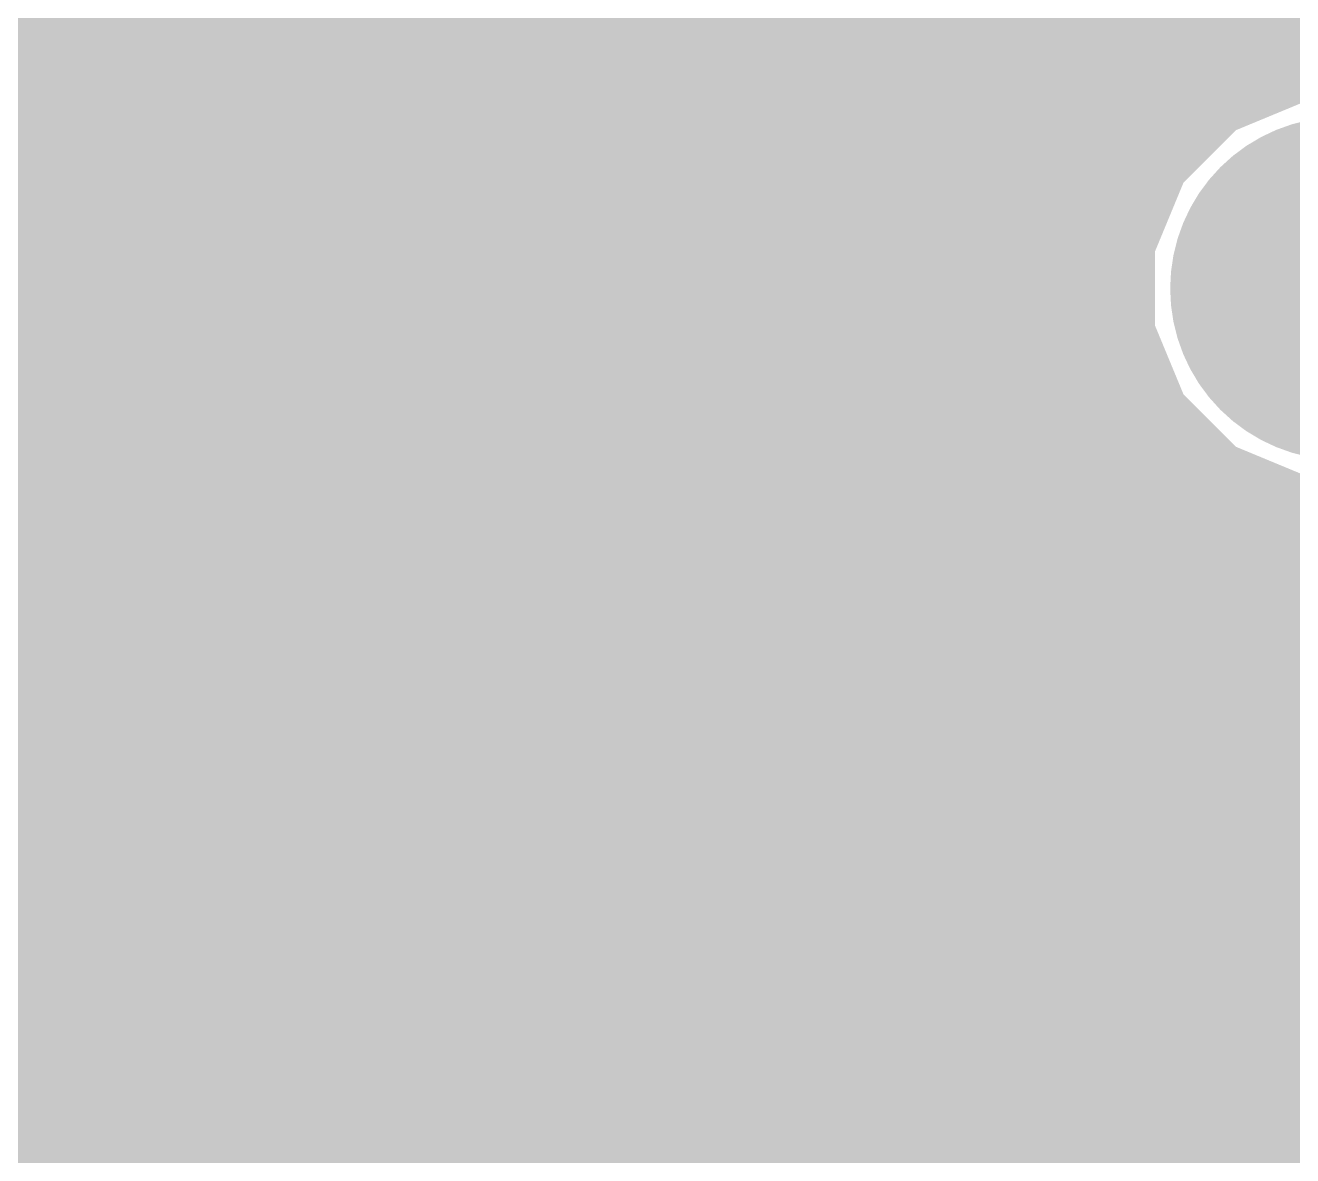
# Model space of a CAD drawing. Extents: x -0.2 to 42.2, y -0.3 to 59.1.
# Drawn here: x 8.31 to 16.82, y 41.81 to 49.39 of the extents above; entities that cross this region are included whole.
import ezdxf

# ---------------------------------------------------------------- set-up
doc = ezdxf.new("R2010")
doc.units = 0
for name, color, linetype in [('1', 22, 'CONTINUOUS'), ('16', 175, 'CONTINUOUS'), ('17', 82, 'CONTINUOUS'), ('21', 253, 'CONTINUOUS'), ('29', 253, 'CONTINUOUS'), ('30', 253, 'CONTINUOUS')]:
    doc.layers.add(name, color=color, linetype=linetype)

# ---------------------------------------------------------------- blocks, each defined once
blk = doc.blocks.new('ROUNDP')
at = {"const_width": 0.5}
blk.add_lwpolyline([(0, -0.25, 1), (0, 0.25, 1), (0, -0.25)], format="xyb", dxfattribs=at)

msp = doc.modelspace()

# ---------------------------------------------------------------- linework, layer by layer
at = {"layer": '1', "const_width": 0.4064}
for points in [[(16.4338, 53.9632), (16.4338, 48.9068)], [(1.4224, 49.5808), (16.4338, 49.5808)], [(1.4224, 49.1744), (16.4338, 49.1744)], [(16.4338, 48.9068), (16.32, 48.8597)], [(16.32, 48.8597), (15.9103, 48.45)], [(1.4224, 48.768), (16.2283, 48.768)], [(15.9103, 48.45), (15.6886, 47.9147)], [(1.4224, 48.3616), (15.8737, 48.3616)], [(1.4224, 47.9552), (15.7054, 47.9552)], [(15.6886, 47.9147), (15.6886, 47.3353)], [(1.4224, 47.5488), (15.6886, 47.5488)], [(15.6886, 47.3353), (15.9103, 46.8)], [(1.4224, 47.1424), (15.7685, 47.1424)], [(15.9103, 46.8), (16.32, 46.3903)], [(1.4224, 46.736), (15.9743, 46.736)], [(16.32, 46.3903), (16.4338, 46.3432)], [(1.4224, 46.3296), (16.4338, 46.3296)], [(16.4338, 46.3432), (16.4338, 45.8709)], [(1.4224, 45.9232), (16.4338, 45.9232)], [(16.4338, 45.8709), (3.2932, 32.7303)], [(3.81, 32.385), (17.145, 45.72)], [(1.4224, 45.5168), (16.0797, 45.5168)], [(1.4224, 45.1104), (15.6733, 45.1104)], [(4.7509, 32.4638), (17.0732, 44.7861)], [(1.4224, 44.704), (15.2669, 44.704)], [(16.9911, 44.704), (17.1552, 44.704)], [(1.4224, 44.2976), (14.8605, 44.2976)], [(16.5847, 44.2976), (17.5616, 44.2976)], [(1.4224, 43.8912), (14.4541, 43.8912)], [(16.1783, 43.8912), (17.968, 43.8912)], [(1.4224, 43.4848), (14.0477, 43.4848)], [(15.7719, 43.4848), (18.3744, 43.4848)], [(1.4224, 43.0784), (13.6413, 43.0784)], [(15.3655, 43.0784), (18.7808, 43.0784)], [(1.4224, 42.672), (13.2349, 42.672)], [(14.9591, 42.672), (19.1872, 42.672)], [(1.4224, 42.2656), (12.8285, 42.2656)], [(14.5527, 42.2656), (19.5936, 42.2656)], [(1.4224, 41.8592), (12.4221, 41.8592)], [(14.1463, 41.8592), (20.1172, 41.8592)]]:
    msp.add_lwpolyline(points, dxfattribs=at)
at = {"layer": '1', "const_width": 0.2032}
for points in [[(16.4338, 49.4792, 1), (16.4338, 49.6824)], [(16.4338, 49.0728, 1), (16.4338, 49.276)], [(16.4727, 48.8129, 1), (16.3949, 49.0007)], [(16.2811, 48.9535, 1), (16.3589, 48.7658)], [(16.3919, 48.7878, 1), (16.2482, 48.9315)], [(16.2283, 48.6664, 1), (16.2283, 48.8696)], [(16.3322, 48.9068, 1), (16.5354, 48.9068)], [(15.8385, 48.5218, 1), (15.9822, 48.3781)], [(16.0042, 48.4111, 1), (15.8165, 48.4889)], [(15.8737, 48.26, 1), (15.8737, 48.4632)], [(15.7902, 47.9147, 1), (15.587, 47.9147)], [(15.7054, 47.8536, 1), (15.7054, 48.0568)], [(15.5947, 47.9536, 1), (15.7825, 47.8758)], [(15.6886, 47.4472, 1), (15.6886, 47.6504)], [(15.7825, 47.3742, 1), (15.5947, 47.2964)], [(15.587, 47.3353, 1), (15.7902, 47.3353)], [(15.7685, 47.0408, 1), (15.7685, 47.244)], [(15.9822, 46.8719, 1), (15.8385, 46.7282)], [(15.8165, 46.7611, 1), (16.0042, 46.8389)], [(15.9743, 46.6344, 1), (15.9743, 46.8376)], [(16.3589, 46.4842, 1), (16.2811, 46.2965)], [(16.2482, 46.3185, 1), (16.3919, 46.4622)], [(16.5354, 46.3432, 1), (16.3322, 46.3432)], [(16.3949, 46.2493, 1), (16.4727, 46.4371)], [(16.4338, 46.228, 1), (16.4338, 46.4312)], [(16.4338, 45.8216, 1), (16.4338, 46.0248)], [(16.5056, 45.7991, 1), (16.362, 45.9427)], [(16.3322, 45.8709, 1), (16.5354, 45.8709)], [(16.0797, 45.4152, 1), (16.0797, 45.6184)], [(15.6733, 45.0088, 1), (15.6733, 45.212)], [(15.2669, 44.6024, 1), (15.2669, 44.8056)], [(16.9911, 44.8056, 1), (16.9911, 44.6024)], [(14.8605, 44.196, 1), (14.8605, 44.3992)], [(16.5847, 44.3992, 1), (16.5847, 44.196)], [(14.4541, 43.7896, 1), (14.4541, 43.9928)], [(16.1783, 43.9928, 1), (16.1783, 43.7896)], [(14.0477, 43.3832, 1), (14.0477, 43.5864)], [(15.7719, 43.5864, 1), (15.7719, 43.3832)], [(13.6413, 42.9768, 1), (13.6413, 43.18)], [(15.3655, 43.18, 1), (15.3655, 42.9768)], [(13.2349, 42.5704, 1), (13.2349, 42.7736)], [(14.9591, 42.7736, 1), (14.9591, 42.5704)], [(12.8285, 42.164, 1), (12.8285, 42.3672)], [(14.5527, 42.3672, 1), (14.5527, 42.164)], [(12.4221, 41.7576, 1), (12.4221, 41.9608)], [(14.1463, 41.9608, 1), (14.1463, 41.7576)]]:
    msp.add_lwpolyline(points, format="xyb", dxfattribs=at)
at = {"layer": '16', "const_width": 0.4064}
for points in [[(1.4224, 49.5808), (40.5776, 49.5808)], [(1.4224, 49.1744), (40.5776, 49.1744)], [(16.8553, 49.0814), (16.32, 48.8597)], [(17.4347, 49.0814), (16.8553, 49.0814)], [(16.32, 48.8597), (15.9103, 48.45)], [(1.4224, 48.768), (16.2283, 48.768)], [(15.9103, 48.45), (15.6886, 47.9147)], [(1.4224, 48.3616), (15.8737, 48.3616)], [(1.4224, 47.9552), (15.7054, 47.9552)], [(15.6886, 47.9147), (15.6886, 47.3353)], [(1.4224, 47.5488), (15.6886, 47.5488)], [(15.6886, 47.3353), (15.9103, 46.8)], [(1.4224, 47.1424), (15.7685, 47.1424)], [(15.9103, 46.8), (16.32, 46.3903)], [(1.4224, 46.736), (15.9743, 46.736)], [(16.32, 46.3903), (16.8553, 46.1686)], [(1.4224, 46.3296), (16.4666, 46.3296)], [(16.8553, 46.1686), (17.4347, 46.1686)], [(1.4224, 45.9232), (40.5776, 45.9232)], [(1.4224, 45.5168), (40.5776, 45.5168)], [(1.4224, 45.1104), (40.5776, 45.1104)], [(1.4224, 44.704), (40.5776, 44.704)], [(1.4224, 44.2976), (40.5776, 44.2976)], [(1.4224, 43.8912), (40.5776, 43.8912)], [(1.4224, 43.4848), (40.5776, 43.4848)], [(1.4224, 43.0784), (40.5776, 43.0784)], [(1.4224, 42.672), (40.5776, 42.672)], [(1.4224, 42.2656), (40.5776, 42.2656)], [(1.4224, 41.8592), (40.5776, 41.8592)]]:
    msp.add_lwpolyline(points, dxfattribs=at)
at = {"layer": '16', "const_width": 0.2032}
for points in [[(16.8553, 49.183, 1), (16.8553, 48.9798)], [(16.8942, 48.9875, 1), (16.8164, 49.1753)], [(16.2811, 48.9535, 1), (16.3589, 48.7658)], [(16.3919, 48.7878, 1), (16.2482, 48.9315)], [(16.2283, 48.6664, 1), (16.2283, 48.8696)], [(15.8385, 48.5218, 1), (15.9822, 48.3781)], [(16.0042, 48.4111, 1), (15.8165, 48.4889)], [(15.8737, 48.26, 1), (15.8737, 48.4632)], [(15.7902, 47.9147, 1), (15.587, 47.9147)], [(15.7054, 47.8536, 1), (15.7054, 48.0568)], [(15.5947, 47.9536, 1), (15.7825, 47.8758)], [(15.6886, 47.4472, 1), (15.6886, 47.6504)], [(15.7825, 47.3742, 1), (15.5947, 47.2964)], [(15.587, 47.3353, 1), (15.7902, 47.3353)], [(15.7685, 47.0408, 1), (15.7685, 47.244)], [(15.9822, 46.8719, 1), (15.8385, 46.7282)], [(15.8165, 46.7611, 1), (16.0042, 46.8389)], [(15.9743, 46.6344, 1), (15.9743, 46.8376)], [(16.3589, 46.4842, 1), (16.2811, 46.2965)], [(16.2482, 46.3185, 1), (16.3919, 46.4622)], [(16.4666, 46.228, 1), (16.4666, 46.4312)], [(16.8553, 46.2702, 1), (16.8553, 46.067)], [(16.8164, 46.0747, 1), (16.8942, 46.2625)]]:
    msp.add_lwpolyline(points, format="xyb", dxfattribs=at)
at = {"layer": '21', "const_width": 0.127}
for points in [[(10.795, 59.055), (10.795, 45.72)], [(22.225, 45.72), (10.795, 45.72)]]:
    msp.add_lwpolyline(points, dxfattribs=at)
at = {"layer": '21', "const_width": 0.0635}
for points in [[(10.795, 45.7518, 1), (10.795, 45.6882)], [(10.7632, 45.72, 1), (10.8268, 45.72)]]:
    msp.add_lwpolyline(points, format="xyb", dxfattribs=at)

# ---------------------------------------------------------------- block references
at = {"layer": '17', "xscale": 2.1, "yscale": 2.1, "rotation": 180}
msp.add_blockref('ROUNDP', (17.145, 47.625), dxfattribs=at)
msp.add_blockref('ROUNDP', (17.145, 47.625), dxfattribs=at)
at = {"layer": '29', "xscale": 2.3032, "yscale": 2.3032, "rotation": 180}
msp.add_blockref('ROUNDP', (17.145, 47.625), dxfattribs=at)
at = {"layer": '30', "xscale": 2.3032, "yscale": 2.3032, "rotation": 180}
msp.add_blockref('ROUNDP', (17.145, 47.625), dxfattribs=at)

doc.saveas('drawing.dxf')
